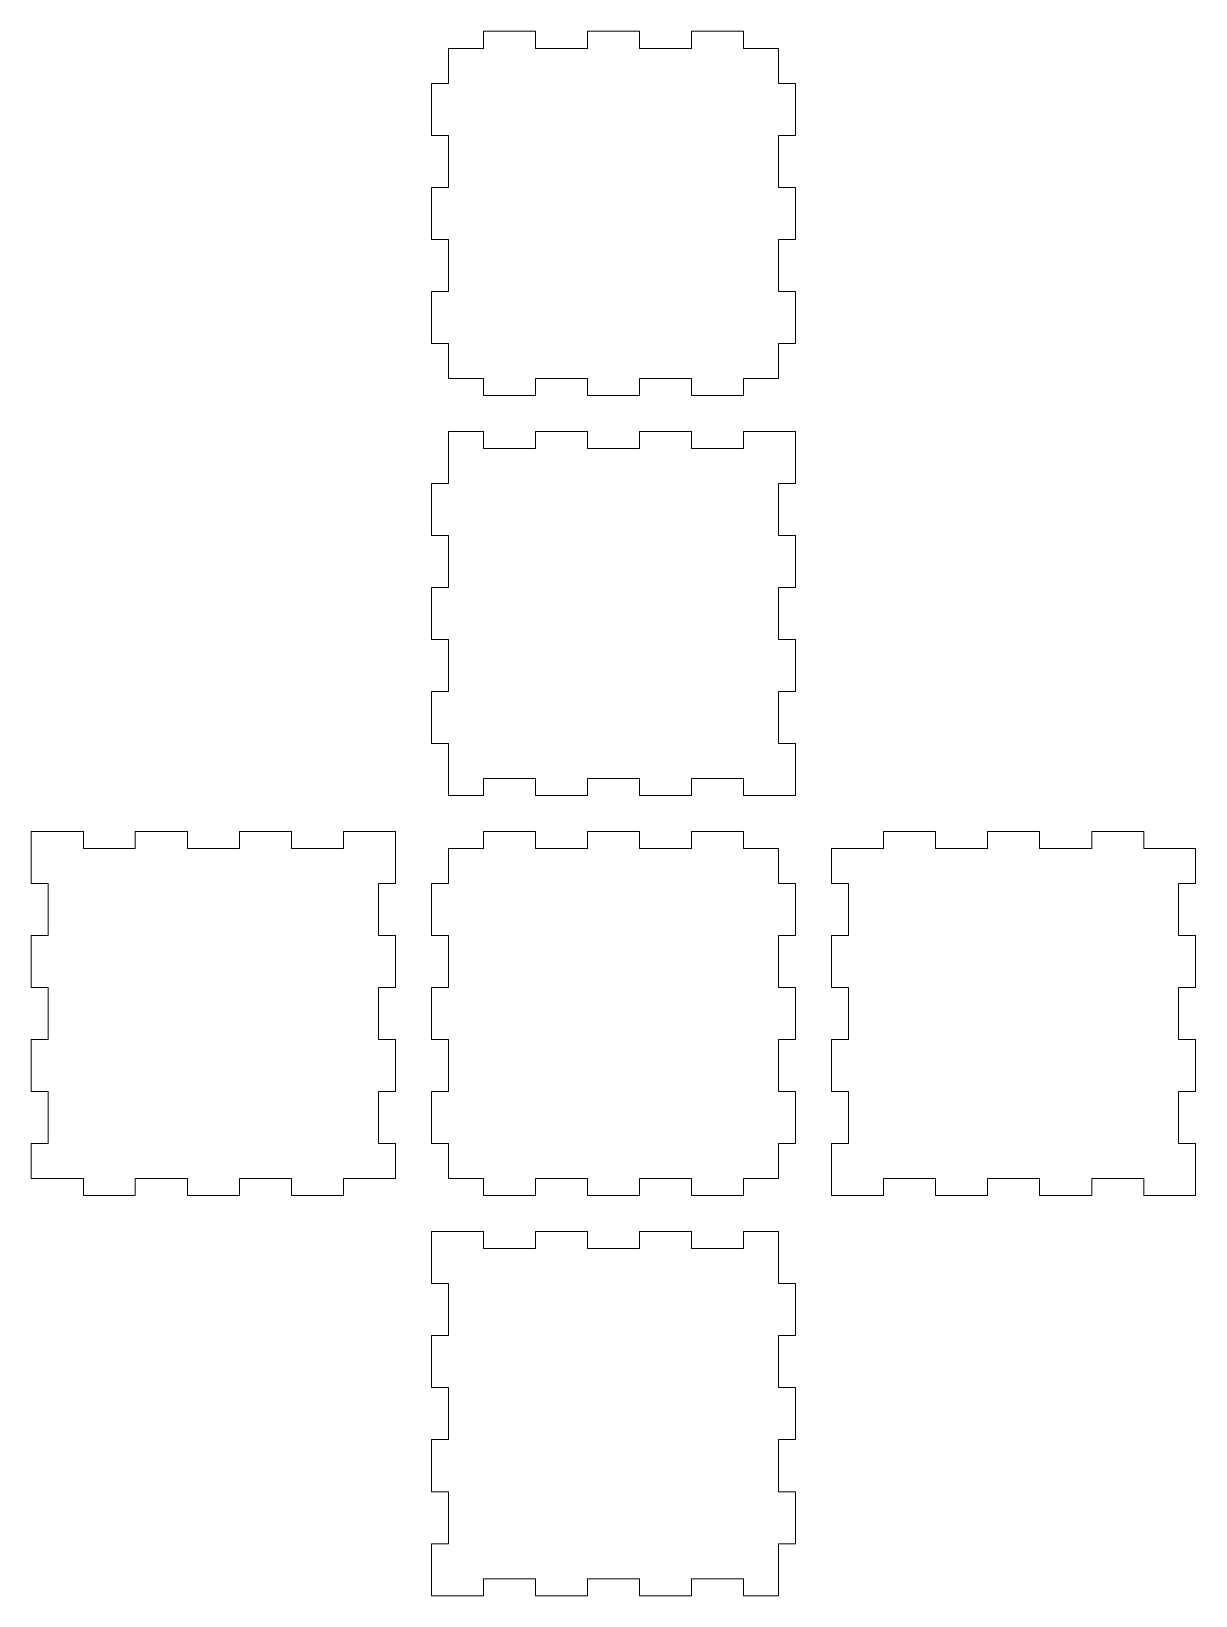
# Model space of a CAD drawing. Header units: inches. Extents: x 28 to 949, y 28 to 1265.
import ezdxf

# ---------------------------------------------------------------- set-up
doc = ezdxf.new("R2010")
doc.units = ezdxf.units.IN
doc.header["$MEASUREMENT"] = 0
doc.layers.add('Layer 1', color=7, linetype='Continuous')

# ---------------------------------------------------------------- blocks, each defined once
blk = doc.blocks.new('block 2')
at = {"layer": 'Layer 1', "lineweight": 0}
for points in [[(385.8, 1265.4), (385.8, 1251.9)], [(385.8, 1265.4), (427, 1265.4)], [(427, 1265.4), (427, 1251.9)], [(468.1, 1265.4), (468.1, 1251.9)], [(468.1, 1265.4), (509.3, 1265.4)], [(509.3, 1265.4), (509.3, 1251.9)], [(550.4, 1265.4), (550.4, 1251.9)], [(550.4, 1265.4), (591.5, 1265.4)], [(591.5, 1265.4), (591.5, 1251.9)], [(358.2, 1251.9), (385.8, 1251.9)], [(358.2, 1224.2), (358.2, 1251.9)], [(427, 1251.9), (468.1, 1251.9)], [(509.3, 1251.9), (550.4, 1251.9)], [(591.5, 1251.9), (619.2, 1251.9)], [(619.2, 1224.2), (619.2, 1251.9)], [(344.7, 1183.1), (344.7, 1224.2)], [(358.2, 1224.2), (344.7, 1224.2)], [(632.7, 1224.2), (619.2, 1224.2)], [(632.7, 1183.1), (632.7, 1224.2)], [(358.2, 1183.1), (344.7, 1183.1)], [(358.2, 1142), (358.2, 1183.1)], [(619.2, 1142), (619.2, 1183.1)], [(632.7, 1183.1), (619.2, 1183.1)], [(344.7, 1100.8), (344.7, 1142)], [(358.2, 1142), (344.7, 1142)], [(632.7, 1142), (619.2, 1142)], [(632.7, 1100.8), (632.7, 1142)], [(358.2, 1100.8), (344.7, 1100.8)], [(358.2, 1059.7), (358.2, 1100.8)], [(619.2, 1059.7), (619.2, 1100.8)], [(632.7, 1100.8), (619.2, 1100.8)], [(344.7, 1018.5), (344.7, 1059.7)], [(358.2, 1059.7), (344.7, 1059.7)], [(632.7, 1059.7), (619.2, 1059.7)], [(632.7, 1018.5), (632.7, 1059.7)], [(358.2, 1018.5), (344.7, 1018.5)], [(358.2, 990.9), (358.2, 1018.5)], [(619.2, 990.9), (619.2, 1018.5)], [(632.7, 1018.5), (619.2, 1018.5)], [(358.2, 990.9), (385.8, 990.9)], [(385.8, 990.9), (385.8, 977.4)], [(427, 990.9), (427, 977.4)], [(427, 990.9), (468.1, 990.9)], [(468.1, 990.9), (468.1, 977.4)], [(509.3, 990.9), (509.3, 977.4)], [(509.3, 990.9), (550.4, 990.9)], [(550.4, 990.9), (550.4, 977.4)], [(591.5, 990.9), (591.5, 977.4)], [(591.5, 990.9), (619.2, 990.9)], [(385.8, 977.4), (427, 977.4)], [(468.1, 977.4), (509.3, 977.4)], [(550.4, 977.4), (591.5, 977.4)]]:
    blk.add_lwpolyline(points, dxfattribs=at)

msp = doc.modelspace()

# ---------------------------------------------------------------- linework, layer by layer
at = {"layer": 'Layer 1', "lineweight": 0}
for points in [[(385.8, 949), (358.2, 949)], [(358.2, 949), (358.2, 907.9)], [(385.8, 935.5), (385.8, 949)], [(468.1, 949), (427, 949)], [(427, 935.5), (427, 949)], [(468.1, 935.5), (468.1, 949)], [(550.4, 949), (509.3, 949)], [(509.3, 935.5), (509.3, 949)], [(550.4, 935.5), (550.4, 949)], [(632.7, 949), (591.5, 949)], [(591.5, 935.5), (591.5, 949)], [(632.7, 949), (632.7, 907.9)], [(427, 935.5), (385.8, 935.5)], [(509.3, 935.5), (468.1, 935.5)], [(591.5, 935.5), (550.4, 935.5)], [(344.7, 907.9), (358.2, 907.9)], [(344.7, 907.9), (344.7, 866.8)], [(619.2, 907.9), (632.7, 907.9)], [(619.2, 907.9), (619.2, 866.8)], [(344.7, 866.8), (358.2, 866.8)], [(358.2, 866.8), (358.2, 825.6)], [(619.2, 866.8), (632.7, 866.8)], [(632.7, 866.8), (632.7, 825.6)], [(344.7, 825.6), (358.2, 825.6)], [(344.7, 825.6), (344.7, 784.5)], [(619.2, 825.6), (632.7, 825.6)], [(619.2, 825.6), (619.2, 784.5)], [(344.7, 784.5), (358.2, 784.5)], [(358.2, 784.5), (358.2, 743.3)], [(619.2, 784.5), (632.7, 784.5)], [(632.7, 784.5), (632.7, 743.3)], [(344.7, 743.3), (358.2, 743.3)], [(344.7, 743.3), (344.7, 702.2)], [(619.2, 743.3), (632.7, 743.3)], [(619.2, 743.3), (619.2, 702.2)], [(344.7, 702.2), (358.2, 702.2)], [(358.2, 702.2), (358.2, 661)], [(619.2, 702.2), (632.7, 702.2)], [(632.7, 702.2), (632.7, 661)], [(427, 674.5), (385.8, 674.5)], [(385.8, 661), (385.8, 674.5)], [(427, 661), (427, 674.5)], [(509.3, 674.5), (468.1, 674.5)], [(468.1, 661), (468.1, 674.5)], [(509.3, 661), (509.3, 674.5)], [(591.5, 674.5), (550.4, 674.5)], [(550.4, 661), (550.4, 674.5)], [(591.5, 661), (591.5, 674.5)], [(385.8, 661), (358.2, 661)], [(468.1, 661), (427, 661)], [(550.4, 661), (509.3, 661)], [(632.7, 661), (591.5, 661)], [(28.3, 632.7), (28.3, 591.5)], [(28.3, 632.7), (69.5, 632.7)], [(69.5, 619.2), (69.5, 632.7)], [(110.6, 619.2), (110.6, 632.7)], [(110.6, 632.7), (151.8, 632.7)], [(151.8, 619.2), (151.8, 632.7)], [(192.9, 619.2), (192.9, 632.7)], [(192.9, 632.7), (234.1, 632.7)], [(234.1, 619.2), (234.1, 632.7)], [(275.2, 619.2), (275.2, 632.7)], [(275.2, 632.7), (316.3, 632.7)], [(316.3, 632.7), (316.3, 591.5)], [(385.8, 632.7), (385.8, 619.2)], [(385.8, 632.7), (427, 632.7)], [(427, 632.7), (427, 619.2)], [(468.1, 632.7), (468.1, 619.2)], [(468.1, 632.7), (509.3, 632.7)], [(509.3, 632.7), (509.3, 619.2)], [(550.4, 632.7), (550.4, 619.2)], [(550.4, 632.7), (591.5, 632.7)], [(591.5, 632.7), (591.5, 619.2)], [(743.3, 632.7), (702.2, 632.7)], [(702.2, 632.7), (702.2, 619.2)], [(743.3, 632.7), (743.3, 619.2)], [(825.6, 632.7), (784.5, 632.7)], [(784.5, 632.7), (784.5, 619.2)], [(825.6, 632.7), (825.6, 619.2)], [(907.9, 632.7), (866.8, 632.7)], [(866.8, 632.7), (866.8, 619.2)], [(907.9, 632.7), (907.9, 619.2)], [(69.5, 619.2), (110.6, 619.2)], [(151.8, 619.2), (192.9, 619.2)], [(234.1, 619.2), (275.2, 619.2)], [(358.2, 619.2), (385.8, 619.2)], [(358.2, 591.5), (358.2, 619.2)], [(427, 619.2), (468.1, 619.2)], [(509.3, 619.2), (550.4, 619.2)], [(591.5, 619.2), (619.2, 619.2)], [(619.2, 591.5), (619.2, 619.2)], [(661, 591.5), (661, 619.2)], [(702.2, 619.2), (661, 619.2)], [(784.5, 619.2), (743.3, 619.2)], [(866.8, 619.2), (825.6, 619.2)], [(949, 619.2), (907.9, 619.2)], [(949, 591.5), (949, 619.2)], [(41.8, 591.5), (28.3, 591.5)], [(41.8, 591.5), (41.8, 550.4)], [(316.3, 591.5), (302.8, 591.5)], [(302.8, 591.5), (302.8, 550.4)], [(344.7, 550.4), (344.7, 591.5)], [(358.2, 591.5), (344.7, 591.5)], [(632.7, 591.5), (619.2, 591.5)], [(632.7, 550.4), (632.7, 591.5)], [(661, 591.5), (674.5, 591.5)], [(674.5, 550.4), (674.5, 591.5)], [(935.5, 550.4), (935.5, 591.5)], [(935.5, 591.5), (949, 591.5)], [(41.8, 550.4), (28.3, 550.4)], [(28.3, 550.4), (28.3, 509.3)], [(316.3, 550.4), (302.8, 550.4)], [(316.3, 550.4), (316.3, 509.3)], [(358.2, 550.4), (344.7, 550.4)], [(358.2, 509.3), (358.2, 550.4)], [(619.2, 509.3), (619.2, 550.4)], [(632.7, 550.4), (619.2, 550.4)], [(661, 509.3), (661, 550.4)], [(661, 550.4), (674.5, 550.4)], [(935.5, 550.4), (949, 550.4)], [(949, 509.3), (949, 550.4)], [(41.8, 509.3), (28.3, 509.3)], [(41.8, 509.3), (41.8, 468.1)], [(316.3, 509.3), (302.8, 509.3)], [(302.8, 509.3), (302.8, 468.1)], [(344.7, 468.1), (344.7, 509.3)], [(358.2, 509.3), (344.7, 509.3)], [(632.7, 509.3), (619.2, 509.3)], [(632.7, 468.1), (632.7, 509.3)], [(661, 509.3), (674.5, 509.3)], [(674.5, 468.1), (674.5, 509.3)], [(935.5, 468.1), (935.5, 509.3)], [(935.5, 509.3), (949, 509.3)], [(41.8, 468.1), (28.3, 468.1)], [(28.3, 468.1), (28.3, 427)], [(316.3, 468.1), (302.8, 468.1)], [(316.3, 468.1), (316.3, 427)], [(358.2, 468.1), (344.7, 468.1)], [(358.2, 427), (358.2, 468.1)], [(619.2, 427), (619.2, 468.1)], [(632.7, 468.1), (619.2, 468.1)], [(661, 427), (661, 468.1)], [(661, 468.1), (674.5, 468.1)], [(935.5, 468.1), (949, 468.1)], [(949, 427), (949, 468.1)], [(41.8, 427), (28.3, 427)], [(41.8, 427), (41.8, 385.8)], [(316.3, 427), (302.8, 427)], [(302.8, 427), (302.8, 385.8)], [(344.7, 385.8), (344.7, 427)], [(358.2, 427), (344.7, 427)], [(632.7, 427), (619.2, 427)], [(632.7, 385.8), (632.7, 427)], [(661, 427), (674.5, 427)], [(674.5, 385.8), (674.5, 427)], [(935.5, 385.8), (935.5, 427)], [(935.5, 427), (949, 427)], [(41.8, 385.8), (28.3, 385.8)], [(28.3, 385.8), (28.3, 358.2)], [(316.3, 385.8), (302.8, 385.8)], [(316.3, 385.8), (316.3, 358.2)], [(358.2, 385.8), (344.7, 385.8)], [(358.2, 358.2), (358.2, 385.8)], [(619.2, 358.2), (619.2, 385.8)], [(632.7, 385.8), (619.2, 385.8)], [(661, 344.7), (661, 385.8)], [(661, 385.8), (674.5, 385.8)], [(935.5, 385.8), (949, 385.8)], [(949, 344.7), (949, 385.8)], [(28.3, 358.2), (69.5, 358.2)], [(69.5, 344.7), (69.5, 358.2)], [(110.6, 344.7), (110.6, 358.2)], [(110.6, 358.2), (151.8, 358.2)], [(151.8, 344.7), (151.8, 358.2)], [(192.9, 344.7), (192.9, 358.2)], [(192.9, 358.2), (234.1, 358.2)], [(234.1, 344.7), (234.1, 358.2)], [(275.2, 344.7), (275.2, 358.2)], [(275.2, 358.2), (316.3, 358.2)], [(358.2, 358.2), (385.8, 358.2)], [(385.8, 358.2), (385.8, 344.7)], [(427, 358.2), (427, 344.7)], [(427, 358.2), (468.1, 358.2)], [(468.1, 358.2), (468.1, 344.7)], [(509.3, 358.2), (509.3, 344.7)], [(509.3, 358.2), (550.4, 358.2)], [(550.4, 358.2), (550.4, 344.7)], [(591.5, 358.2), (591.5, 344.7)], [(591.5, 358.2), (619.2, 358.2)], [(743.3, 358.2), (702.2, 358.2)], [(702.2, 358.2), (702.2, 344.7)], [(743.3, 358.2), (743.3, 344.7)], [(825.6, 358.2), (784.5, 358.2)], [(784.5, 358.2), (784.5, 344.7)], [(825.6, 358.2), (825.6, 344.7)], [(907.9, 358.2), (866.8, 358.2)], [(866.8, 358.2), (866.8, 344.7)], [(907.9, 358.2), (907.9, 344.7)], [(69.5, 344.7), (110.6, 344.7)], [(151.8, 344.7), (192.9, 344.7)], [(234.1, 344.7), (275.2, 344.7)], [(385.8, 344.7), (427, 344.7)], [(468.1, 344.7), (509.3, 344.7)], [(550.4, 344.7), (591.5, 344.7)], [(702.2, 344.7), (661, 344.7)], [(784.5, 344.7), (743.3, 344.7)], [(866.8, 344.7), (825.6, 344.7)], [(949, 344.7), (907.9, 344.7)], [(344.7, 316.3), (385.8, 316.3)], [(344.7, 275.2), (344.7, 316.3)], [(385.8, 316.3), (385.8, 302.8)], [(427, 316.3), (427, 302.8)], [(427, 316.3), (468.1, 316.3)], [(468.1, 316.3), (468.1, 302.8)], [(509.3, 316.3), (509.3, 302.8)], [(509.3, 316.3), (550.4, 316.3)], [(550.4, 316.3), (550.4, 302.8)], [(591.5, 316.3), (591.5, 302.8)], [(591.5, 316.3), (619.2, 316.3)], [(619.2, 275.2), (619.2, 316.3)], [(385.8, 302.8), (427, 302.8)], [(468.1, 302.8), (509.3, 302.8)], [(550.4, 302.8), (591.5, 302.8)], [(358.2, 275.2), (344.7, 275.2)], [(358.2, 234.1), (358.2, 275.2)], [(632.7, 275.2), (619.2, 275.2)], [(632.7, 234.1), (632.7, 275.2)], [(344.7, 192.9), (344.7, 234.1)], [(358.2, 234.1), (344.7, 234.1)], [(619.2, 192.9), (619.2, 234.1)], [(632.7, 234.1), (619.2, 234.1)], [(358.2, 192.9), (344.7, 192.9)], [(358.2, 151.8), (358.2, 192.9)], [(632.7, 192.9), (619.2, 192.9)], [(632.7, 151.8), (632.7, 192.9)], [(344.7, 110.6), (344.7, 151.8)], [(358.2, 151.8), (344.7, 151.8)], [(619.2, 110.6), (619.2, 151.8)], [(632.7, 151.8), (619.2, 151.8)], [(358.2, 110.6), (344.7, 110.6)], [(358.2, 69.5), (358.2, 110.6)], [(632.7, 110.6), (619.2, 110.6)], [(632.7, 69.5), (632.7, 110.6)], [(344.7, 28.3), (344.7, 69.5)], [(358.2, 69.5), (344.7, 69.5)], [(619.2, 28.3), (619.2, 69.5)], [(632.7, 69.5), (619.2, 69.5)], [(385.8, 41.8), (385.8, 28.3)], [(385.8, 41.8), (427, 41.8)], [(427, 41.8), (427, 28.3)], [(468.1, 41.8), (468.1, 28.3)], [(468.1, 41.8), (509.3, 41.8)], [(509.3, 41.8), (509.3, 28.3)], [(550.4, 41.8), (550.4, 28.3)], [(550.4, 41.8), (591.5, 41.8)], [(591.5, 41.8), (591.5, 28.3)], [(344.7, 28.3), (385.8, 28.3)], [(427, 28.3), (468.1, 28.3)], [(509.3, 28.3), (550.4, 28.3)], [(591.5, 28.3), (619.2, 28.3)]]:
    msp.add_lwpolyline(points, dxfattribs=at)

# ---------------------------------------------------------------- block references
at = {"layer": 'Layer 1'}
msp.add_blockref('block 2', (0, 0), dxfattribs=at)

doc.saveas('drawing.dxf')
